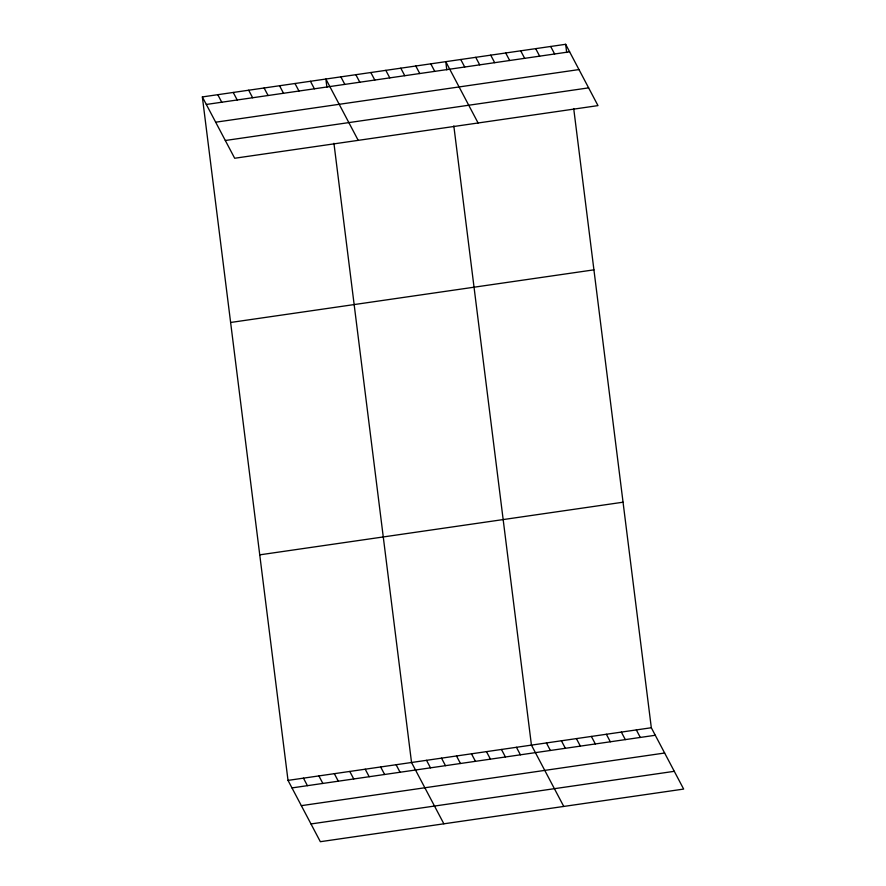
<?xml version="1.0" encoding="UTF-8"?>
<svg xmlns="http://www.w3.org/2000/svg" width="886" height="886" viewBox="0 0 886 886"><rect width="100%" height="100%" fill="white"/><g stroke="black" fill="none" stroke-linecap="round" stroke-linejoin="round"><path stroke-width="1.33" d="M202.351 96.928L565.656 44.3L597.984 105.611L234.679 158.251L202.351 96.928L288.016 780.389L320.344 841.7L683.649 789.072L651.321 727.749L573.707 108.546M206.316 104.459L569.62 51.82M215.675 122.202L578.979 69.573M225.321 140.497L588.625 87.869M230.626 322.471L593.919 269.842M259.753 554.846L623.046 502.207M288.016 780.389L651.321 727.749M291.981 787.909L655.286 735.269M301.34 805.662L664.644 753.022M310.986 823.947L674.29 771.318M550.671 46.471L554.636 53.991M535.687 48.641L539.652 56.161M520.691 50.812L524.667 58.332M505.707 52.983L509.671 60.503M490.722 55.153L494.687 62.673M475.738 57.324L479.703 64.844M460.753 59.495L464.718 67.015M478.097 122.988L445.769 61.666L446.788 69.872M430.784 63.836L434.749 71.356M415.789 66.007L419.754 73.538M400.804 68.178L404.769 75.709M385.82 70.348L389.785 77.879M370.835 72.519L374.8 80.05M355.851 74.701L359.816 82.221M340.866 76.872L344.831 84.391M358.21 140.353L325.871 79.042L326.901 87.238M310.432 81.279L314.397 88.799M636.336 729.92L640.301 737.44M294.994 83.517L298.959 91.037M621.341 732.091L625.317 739.611M279.555 85.754L283.52 93.274M606.356 734.261L610.321 741.781M264.117 87.991L268.081 95.511M591.372 736.432L595.337 743.952M248.678 90.217L252.643 97.748M576.387 738.603L580.352 746.123M233.239 92.454L237.204 99.985M561.403 740.774L565.368 748.293M217.79 94.691L221.755 102.222M546.418 742.944L550.383 750.475M563.762 806.437L531.434 745.115L453.82 125.912M516.438 747.286L520.403 754.817M501.454 749.456L505.419 756.987M486.469 751.638L490.434 759.158M471.485 753.809L475.45 761.329M456.5 755.98L460.465 763.499M441.516 758.15L445.481 765.67M426.52 760.321L430.496 767.841M443.864 823.803L411.536 762.492L333.933 143.277M396.097 764.729L400.062 772.249M380.659 766.966L384.624 774.486M365.22 769.203L369.185 776.723M349.782 771.44L353.747 778.96M334.343 773.677L338.308 781.197M318.894 775.914L322.858 783.434M303.455 778.152L307.42 785.672M565.656 44.3L566.686 52.507"/></g></svg>
